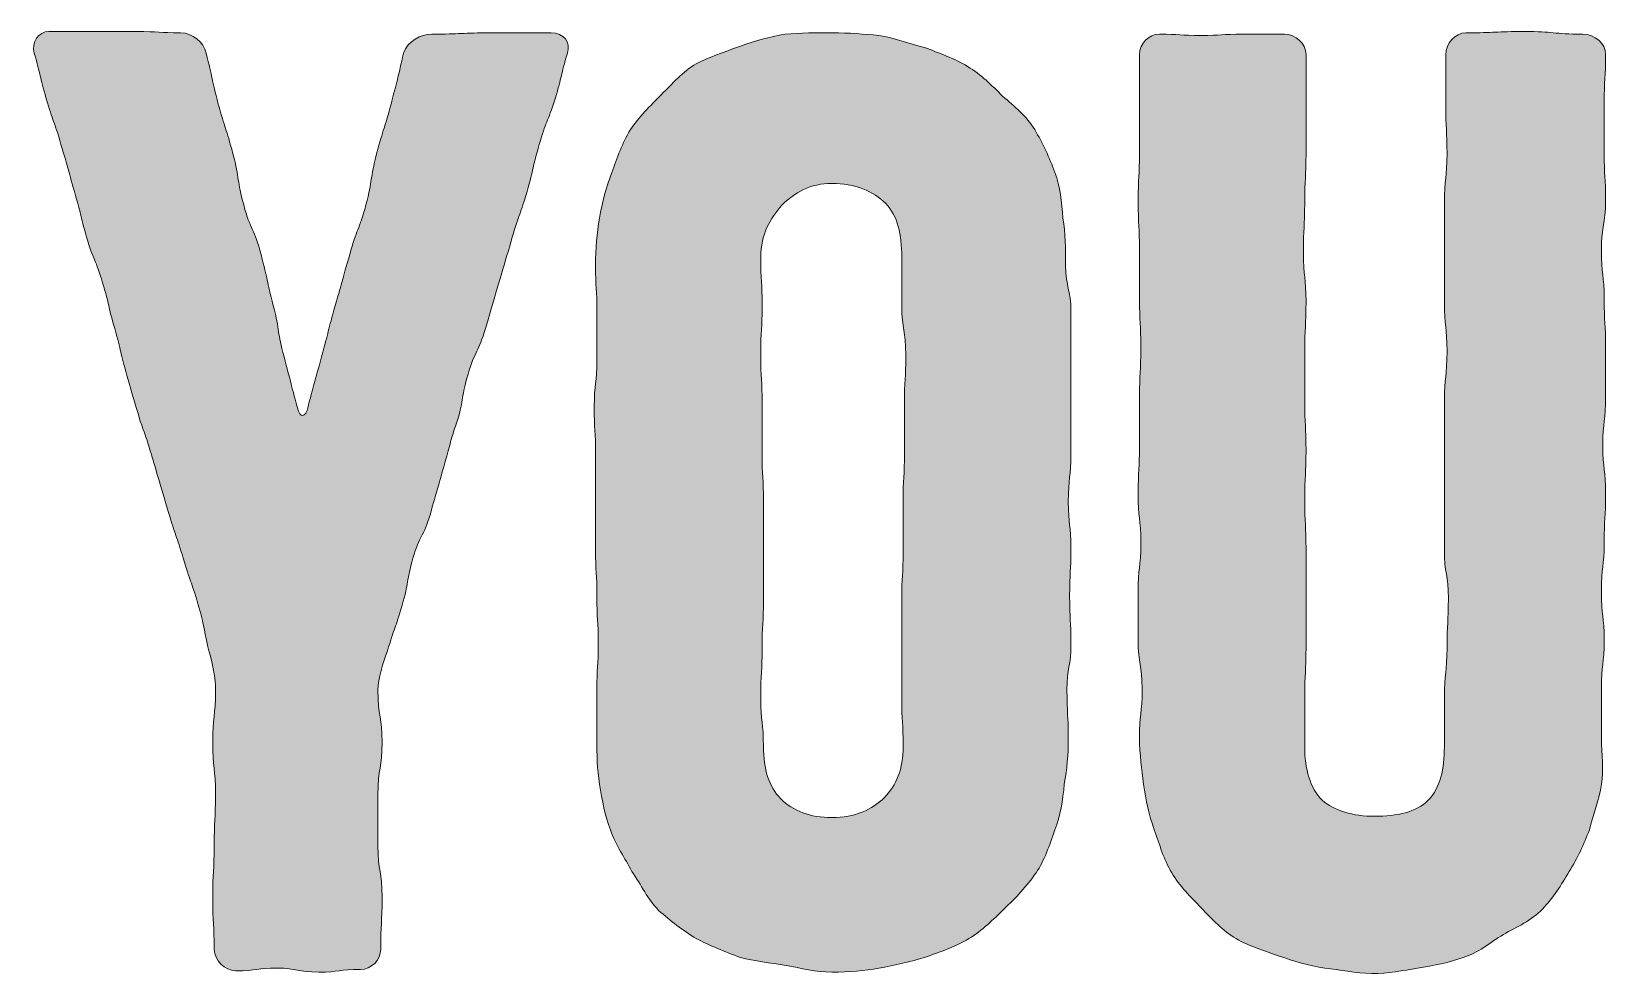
# Model space of a CAD drawing. Header units: inches. Extents: x 217 to 864, y -1016 to -62.
# Drawn here: x 217.8 to 383, y -898.3 to -799.5 of the extents above; entities that cross this region are included whole.
import ezdxf

# ---------------------------------------------------------------- set-up
doc = ezdxf.new("R2010")
doc.units = ezdxf.units.IN
doc.header["$MEASUREMENT"] = 0
doc.layers.add('Layer 1', color=7, linetype='Continuous')

# ---------------------------------------------------------------- blocks, each defined once
blk = doc.blocks.new('block 2')
at = {"layer": 'Layer 1', "true_color": 0x040404}
h = blk.add_hatch(color=18, dxfattribs=at)
h.dxf.hatch_style = 2
edge = h.paths.add_edge_path()
edge.add_spline(control_points=[(272.32, -799.62), (269.22, -799.62), (269.22, -799.62), (266.12, -799.62), (262.87, -799.62), (262.87, -799.76), (259.77, -799.76), (258.64, -799.76), (257.23, -800.47), (256.81, -801.74), (256.25, -804.27), (256.25, -804.27), (255.54, -806.95), (254.84, -809.63), (254.7, -809.63), (253.99, -812.31), (253.29, -814.99), (253.57, -814.99), (252.87, -817.67), (252.16, -820.34), (251.88, -820.2), (251.17, -822.88), (250.33, -825.56), (250.47, -825.56), (249.62, -828.24), (248.92, -830.92), (248.92, -830.92), (248.21, -833.6), (247.51, -836.13), (247.51, -836.13), (246.8, -838.81), (246.52, -840.08), (245.96, -840.08), (245.67, -838.95), (244.97, -836.27), (244.97, -836.27), (244.27, -833.6), (243.56, -831.06), (243.84, -830.92), (243.14, -828.24), (242.43, -825.56), (242.57, -825.56), (241.87, -822.88), (241.16, -820.2), (240.74, -820.34), (240.04, -817.67), (239.33, -815.13), (239.61, -814.99), (238.91, -812.31), (238.2, -809.63), (238.06, -809.63), (237.36, -807.09), (236.65, -804.41), (236.79, -804.41), (236.09, -801.74), (235.81, -800.61), (234.68, -799.62), (233.41, -799.62), (231.15, -799.62), (231.15, -799.48), (228.76, -799.48), (226.5, -799.48), (226.5, -799.48), (224.25, -799.48), (221.85, -799.48), (221.85, -799.48), (219.6, -799.48), (218.47, -799.48), (217.76, -800.61), (218.05, -801.74), (218.75, -804.13), (218.61, -804.13), (219.31, -806.53), (220.02, -808.93), (220.16, -808.93), (220.86, -811.32), (221.57, -813.72), (221.57, -813.86), (222.27, -816.26), (222.98, -818.65), (222.84, -818.65), (223.54, -821.05), (224.25, -823.45), (224.53, -823.45), (225.23, -825.84), (225.94, -828.24), (225.8, -828.24), (226.5, -830.64), (227.21, -833.03), (227.07, -833.17), (227.77, -835.57), (228.48, -837.97), (228.48, -837.97), (229.18, -840.36), (230.03, -842.76), (230.03, -842.76), (230.73, -845.16), (231.44, -847.55), (231.44, -847.55), (232.14, -849.95), (232.85, -852.35), (232.99, -852.35), (233.69, -854.74), (234.4, -857.14), (234.54, -857.14), (235.24, -859.54), (235.95, -861.93), (235.81, -862.07), (236.37, -864.47), (236.79, -865.6), (237.08, -867.43), (237.08, -868.56), (237.08, -871.38), (236.79, -871.38), (236.79, -874.06), (236.79, -876.73), (237.08, -876.73), (237.08, -879.55), (237.08, -882.23), (236.94, -882.23), (236.94, -884.91), (236.94, -887.59), (236.79, -887.59), (236.79, -890.41), (236.79, -893.09), (236.94, -893.09), (236.94, -895.77), (236.94, -896.89), (238.06, -898.02), (239.19, -898.02), (241.45, -898.02), (241.45, -897.74), (243.56, -897.74), (245.67, -897.74), (245.67, -898.16), (247.93, -898.16), (250.05, -898.16), (250.05, -897.88), (252.3, -897.88), (253.43, -897.88), (254.42, -896.89), (254.42, -895.77), (254.42, -893.09), (254.56, -893.09), (254.56, -890.27), (254.56, -887.59), (254.13, -887.59), (254.13, -884.91), (254.13, -882.23), (254.13, -882.23), (254.13, -879.55), (254.13, -876.73), (254.56, -876.73), (254.56, -874.06), (254.56, -871.38), (254.13, -871.38), (254.13, -868.56), (254.13, -867.43), (254.7, -865.6), (255.12, -864.47), (255.83, -862.07), (255.97, -862.07), (256.67, -859.68), (257.38, -857.28), (257.09, -857.14), (257.8, -854.74), (258.5, -852.35), (258.93, -852.49), (259.63, -850.09), (260.34, -847.55), (260.34, -847.55), (261.04, -845.16), (261.75, -842.76), (261.6, -842.76), (262.45, -840.36), (263.16, -837.97), (262.87, -837.82), (263.58, -835.43), (264.28, -833.03), (264.71, -833.03), (265.41, -830.64), (266.12, -828.24), (266.12, -828.24), (266.82, -825.84), (267.53, -823.45), (267.53, -823.45), (268.23, -821.05), (268.94, -818.65), (269.08, -818.65), (269.78, -816.26), (270.49, -813.86), (270.35, -813.72), (271.05, -811.32), (271.76, -808.93), (271.9, -809.07), (272.74, -806.53), (273.45, -804.13), (273.31, -804.13), (274.01, -801.74), (274.43, -800.61), (273.59, -799.62), (272.32, -799.62)], knot_values=[0, 0, 0, 0, 1, 1, 1, 2, 2, 2, 3, 3, 3, 4, 4, 4, 5, 5, 5, 6, 6, 6, 7, 7, 7, 8, 8, 8, 9, 9, 9, 10, 10, 10, 11, 11, 11, 12, 12, 12, 13, 13, 13, 14, 14, 14, 15, 15, 15, 16, 16, 16, 17, 17, 17, 18, 18, 18, 19, 19, 19, 20, 20, 20, 21, 21, 21, 22, 22, 22, 23, 23, 23, 24, 24, 24, 25, 25, 25, 26, 26, 26, 27, 27, 27, 28, 28, 28, 29, 29, 29, 30, 30, 30, 31, 31, 31, 32, 32, 32, 33, 33, 33, 34, 34, 34, 35, 35, 35, 36, 36, 36, 37, 37, 37, 38, 38, 38, 39, 39, 39, 40, 40, 40, 41, 41, 41, 42, 42, 42, 43, 43, 43, 44, 44, 44, 45, 45, 45, 46, 46, 46, 47, 47, 47, 48, 48, 48, 49, 49, 49, 50, 50, 50, 51, 51, 51, 52, 52, 52, 53, 53, 53, 54, 54, 54, 55, 55, 55, 56, 56, 56, 57, 57, 57, 58, 58, 58, 59, 59, 59, 60, 60, 60, 61, 61, 61, 62, 62, 62, 63, 63, 63, 64, 64, 64, 65, 65, 65, 66, 66, 66, 67, 67, 67, 67], degree=3, periodic=1)
h = blk.add_hatch(color=18, dxfattribs=at)
h.dxf.hatch_style = 2
edge = h.paths.add_edge_path()
edge.add_spline(control_points=[(326.02, -819.08), (325.88, -817.38), (325.74, -815.69), (325.18, -814.28), (324.62, -812.73), (323.91, -811.18), (323.06, -809.77), (322.22, -808.36), (320.95, -807.37), (319.68, -806.25), (318.55, -805.12), (317.43, -803.99), (316.02, -803.15), (314.61, -802.3), (313.06, -801.74), (311.5, -801.17), (309.95, -800.75), (308.4, -800.19), (306.71, -799.9), (305.16, -799.76), (303.61, -799.62), (301.78, -799.62), (300.09, -799.62), (298.53, -799.62), (296.84, -799.76), (295.29, -800.04), (293.6, -800.47), (292.19, -801.03), (290.5, -801.6), (288.95, -802.16), (287.54, -802.86), (286.13, -803.71), (285, -804.98), (283.87, -806.11), (282.75, -807.23), (281.48, -808.5), (280.63, -809.77), (279.79, -811.18), (279.22, -812.73), (278.66, -814.28), (278.09, -815.83), (277.67, -817.38), (277.39, -819.08), (277.11, -820.63), (276.97, -822.32), (276.97, -824.01), (276.97, -826.41), (277.11, -826.41), (277.11, -828.94), (277.11, -831.48), (277.11, -831.48), (277.11, -833.88), (277.11, -836.42), (276.83, -836.42), (276.83, -838.81), (276.83, -841.35), (276.97, -841.35), (276.97, -843.89), (276.97, -846.28), (276.97, -846.28), (276.97, -848.82), (276.97, -851.22), (276.97, -851.22), (276.97, -853.75), (276.97, -856.29), (277.11, -856.29), (277.11, -858.69), (277.11, -861.23), (277.25, -861.23), (277.25, -863.62), (277.25, -866.16), (277.11, -866.16), (277.11, -868.56), (277.11, -871.1), (277.11, -871.1), (277.11, -873.63), (277.11, -875.32), (277.11, -876.88), (277.39, -878.43), (277.67, -880.12), (277.95, -881.81), (278.52, -883.22), (279.08, -884.91), (280.07, -886.18), (280.77, -887.59), (281.76, -889), (282.46, -890.55), (283.59, -891.68), (284.86, -892.8), (286.13, -893.79), (287.54, -894.64), (288.95, -895.34), (290.5, -896.05), (292.19, -896.61), (293.6, -897.03), (295.29, -897.17), (296.98, -897.46), (298.53, -897.74), (300.09, -898.16), (301.78, -898.16), (303.61, -898.16), (305.16, -898.02), (306.71, -897.74), (308.4, -897.46), (310.1, -897.03), (311.5, -896.61), (313.2, -896.05), (314.75, -895.48), (316.16, -894.64), (317.57, -893.79), (318.7, -892.66), (319.82, -891.54), (321.09, -890.41), (322.22, -889.14), (323.21, -887.73), (324.05, -886.46), (324.62, -884.91), (325.18, -883.22), (325.74, -881.81), (326.02, -880.12), (326.17, -878.43), (326.45, -876.88), (326.59, -875.32), (326.59, -873.63), (326.59, -871.1), (326.45, -871.1), (326.45, -868.56), (326.45, -866.16), (326.87, -866.16), (326.87, -863.62), (326.87, -861.23), (326.73, -861.23), (326.73, -858.69), (326.73, -856.15), (326.87, -856.15), (326.87, -853.75), (326.87, -851.22), (326.59, -851.22), (326.59, -848.82), (326.59, -846.28), (326.87, -846.28), (326.87, -843.75), (326.87, -841.35), (326.87, -841.35), (326.87, -838.81), (326.87, -836.42), (326.87, -836.42), (326.87, -833.88), (326.87, -831.48), (326.87, -831.48), (326.87, -828.94), (326.87, -826.41), (326.31, -826.41), (326.31, -824.01), (326.31, -822.32), (326.31, -820.63), (326.02, -819.08)], knot_values=[0, 0, 0, 0, 1, 1, 1, 2, 2, 2, 3, 3, 3, 4, 4, 4, 5, 5, 5, 6, 6, 6, 7, 7, 7, 8, 8, 8, 9, 9, 9, 10, 10, 10, 11, 11, 11, 12, 12, 12, 13, 13, 13, 14, 14, 14, 15, 15, 15, 16, 16, 16, 17, 17, 17, 18, 18, 18, 19, 19, 19, 20, 20, 20, 21, 21, 21, 22, 22, 22, 23, 23, 23, 24, 24, 24, 25, 25, 25, 26, 26, 26, 27, 27, 27, 28, 28, 28, 29, 29, 29, 30, 30, 30, 31, 31, 31, 32, 32, 32, 33, 33, 33, 34, 34, 34, 35, 35, 35, 36, 36, 36, 37, 37, 37, 38, 38, 38, 39, 39, 39, 40, 40, 40, 41, 41, 41, 42, 42, 42, 43, 43, 43, 44, 44, 44, 45, 45, 45, 46, 46, 46, 47, 47, 47, 48, 48, 48, 49, 49, 49, 50, 50, 50, 51, 51, 51, 52, 52, 52, 52], degree=3, periodic=1)
edge = h.paths.add_edge_path()
edge.add_spline(control_points=[(309.39, -838.53), (309.39, -841.07), (309.39, -841.07), (309.39, -843.61), (309.39, -846.28), (309.25, -846.28), (309.25, -848.82), (309.25, -851.36), (309.25, -851.36), (309.25, -853.9), (309.25, -856.58), (309.11, -856.58), (309.11, -859.11), (309.11, -861.65), (309.11, -861.65), (309.11, -864.19), (309.11, -866.87), (309.11, -866.87), (309.11, -869.4), (309.11, -871.94), (309.25, -871.94), (309.25, -874.48), (309.25, -876.88), (308.54, -878.57), (307.28, -879.84), (306.01, -881.1), (304.17, -881.95), (301.78, -881.95), (299.52, -881.95), (297.69, -881.24), (296.42, -879.98), (295.15, -878.71), (294.59, -876.88), (294.59, -874.48), (294.59, -871.94), (294.31, -871.94), (294.31, -869.4), (294.31, -866.72), (294.45, -866.72), (294.45, -864.19), (294.45, -861.65), (294.59, -861.65), (294.59, -858.97), (294.59, -856.43), (294.59, -856.43), (294.59, -853.9), (294.59, -851.36), (294.59, -851.36), (294.59, -848.82), (294.59, -846.28), (294.45, -846.28), (294.45, -843.61), (294.45, -841.07), (294.45, -841.07), (294.45, -838.53), (294.45, -835.99), (294.31, -835.99), (294.31, -833.31), (294.31, -830.78), (294.45, -830.78), (294.45, -828.24), (294.45, -825.7), (294.31, -825.7), (294.31, -823.16), (294.31, -820.77), (295.29, -819.08), (296.56, -817.67), (297.83, -816.4), (299.52, -815.41), (301.78, -815.41), (304.17, -815.41), (306.15, -816.26), (307.42, -817.53), (308.69, -818.79), (309.11, -820.77), (309.11, -823.16), (309.11, -825.7), (309.11, -825.7), (309.11, -828.24), (309.11, -830.78), (309.53, -830.78), (309.53, -833.46), (309.53, -835.99), (309.39, -835.99), (309.39, -838.53)], knot_values=[0, 0, 0, 0, 1, 1, 1, 2, 2, 2, 3, 3, 3, 4, 4, 4, 5, 5, 5, 6, 6, 6, 7, 7, 7, 8, 8, 8, 9, 9, 9, 10, 10, 10, 11, 11, 11, 12, 12, 12, 13, 13, 13, 14, 14, 14, 15, 15, 15, 16, 16, 16, 17, 17, 17, 18, 18, 18, 19, 19, 19, 20, 20, 20, 21, 21, 21, 22, 22, 22, 23, 23, 23, 24, 24, 24, 25, 25, 25, 26, 26, 26, 27, 27, 27, 28, 28, 28, 28], degree=3, periodic=1)
h = blk.add_hatch(color=18, dxfattribs=at)
h.dxf.hatch_style = 2
edge = h.paths.add_edge_path()
edge.add_spline(control_points=[(382.98, -801.88), (382.98, -800.75), (381.85, -799.76), (380.58, -799.76), (377.48, -799.76), (377.48, -799.48), (374.52, -799.48), (371.42, -799.48), (371.42, -799.62), (368.31, -799.62), (367.19, -799.62), (366.2, -800.75), (366.2, -801.88), (366.2, -804.56), (366.2, -804.56), (366.2, -807.09), (366.2, -809.77), (366.34, -809.77), (366.34, -812.31), (366.34, -814.85), (366.06, -814.85), (366.06, -817.53), (366.06, -820.06), (366.06, -820.06), (366.06, -822.74), (366.06, -825.28), (366.06, -825.28), (366.06, -827.82), (366.06, -830.49), (366.34, -830.49), (366.34, -833.03), (366.34, -835.71), (366.06, -835.71), (366.06, -838.25), (366.06, -840.79), (366.06, -840.79), (366.06, -843.46), (366.06, -846), (366.06, -846), (366.06, -848.68), (366.06, -851.22), (366.06, -851.22), (366.06, -853.75), (366.06, -856.43), (366.48, -856.43), (366.48, -858.97), (366.48, -861.51), (366.34, -861.51), (366.34, -864.19), (366.34, -866.72), (366.06, -866.72), (366.06, -869.4), (366.06, -871.94), (366.06, -871.94), (366.06, -874.48), (366.06, -876.88), (365.63, -878.85), (364.37, -880.12), (363.1, -881.39), (361.12, -881.81), (358.73, -881.81), (356.47, -881.81), (354.5, -881.24), (353.23, -880.12), (351.96, -878.85), (351.4, -876.88), (351.4, -874.48), (351.4, -871.94), (351.4, -871.94), (351.4, -869.26), (351.4, -866.72), (351.54, -866.72), (351.54, -864.05), (351.54, -861.51), (351.54, -861.51), (351.54, -858.97), (351.54, -856.29), (351.54, -856.29), (351.54, -853.75), (351.54, -851.22), (351.4, -851.22), (351.4, -848.54), (351.4, -846), (351.54, -846), (351.54, -843.46), (351.54, -840.79), (351.4, -840.79), (351.4, -838.25), (351.4, -835.57), (351.4, -835.57), (351.4, -833.03), (351.4, -830.49), (351.54, -830.49), (351.54, -827.82), (351.54, -825.28), (351.26, -825.28), (351.26, -822.6), (351.26, -820.06), (351.4, -820.06), (351.4, -817.53), (351.4, -814.85), (351.54, -814.85), (351.54, -812.31), (351.54, -809.63), (351.54, -809.63), (351.54, -807.09), (351.54, -804.56), (351.54, -804.56), (351.54, -801.88), (351.54, -800.75), (350.41, -799.76), (349.28, -799.76), (347.03, -799.76), (347.03, -799.76), (344.91, -799.76), (342.66, -799.76), (342.66, -799.9), (340.54, -799.9), (338.29, -799.9), (338.29, -799.76), (336.17, -799.76), (335.04, -799.76), (334.06, -800.75), (334.06, -801.88), (334.06, -804.41), (334.06, -804.41), (334.06, -807.09), (334.06, -809.63), (334.06, -809.63), (334.06, -812.17), (334.06, -814.71), (333.92, -814.71), (333.92, -817.24), (333.92, -819.92), (334.06, -819.92), (334.06, -822.46), (334.06, -825), (334.06, -825), (334.06, -827.53), (334.06, -830.07), (334.2, -830.07), (334.2, -832.61), (334.2, -835.29), (334.06, -835.29), (334.06, -837.82), (334.06, -840.36), (334.06, -840.36), (334.06, -842.9), (334.06, -845.44), (333.92, -845.44), (333.92, -847.98), (333.92, -850.51), (334.2, -850.51), (334.2, -853.19), (334.2, -855.73), (333.92, -855.73), (333.92, -858.27), (333.92, -860.8), (333.92, -860.8), (333.92, -863.34), (333.92, -865.88), (334.34, -865.88), (334.34, -868.42), (334.34, -871.1), (334.06, -871.1), (334.06, -873.63), (334.06, -875.32), (334.34, -876.88), (334.48, -878.43), (334.76, -880.12), (335.04, -881.67), (335.61, -883.22), (336.17, -884.77), (336.6, -886.32), (337.44, -887.73), (338.29, -889.14), (339.41, -890.27), (340.54, -891.4), (341.67, -892.66), (342.8, -893.79), (344.21, -894.64), (345.62, -895.48), (347.17, -895.91), (348.72, -896.47), (350.27, -897.03), (351.82, -897.46), (353.51, -897.74), (355.06, -897.88), (356.75, -898.3), (358.45, -898.3), (360.14, -898.3), (361.69, -898.02), (363.24, -897.74), (364.93, -897.46), (366.62, -897.17), (368.03, -896.61), (369.58, -896.19), (370.85, -895.06), (372.26, -894.21), (373.67, -893.37), (375.22, -892.8), (376.35, -891.54), (377.48, -890.41), (378.32, -889), (379.17, -887.59), (380.02, -886.18), (380.72, -884.77), (381.28, -883.22), (381.71, -881.67), (382.27, -880.12), (382.55, -878.43), (382.83, -876.88), (382.55, -875.32), (382.55, -873.63), (382.55, -871.1), (382.55, -871.1), (382.55, -868.42), (382.55, -865.88), (382.83, -865.88), (382.83, -863.34), (382.83, -860.8), (382.55, -860.8), (382.55, -858.27), (382.55, -855.59), (382.83, -855.59), (382.83, -853.19), (382.83, -850.51), (382.98, -850.51), (382.98, -847.98), (382.98, -845.44), (382.69, -845.44), (382.69, -842.9), (382.69, -840.36), (382.98, -840.36), (382.98, -837.68), (382.98, -835.15), (382.98, -835.15), (382.98, -832.61), (382.98, -830.07), (382.83, -830.07), (382.83, -827.53), (382.83, -825), (382.55, -825), (382.55, -822.32), (382.55, -819.78), (382.98, -819.78), (382.98, -817.24), (382.98, -814.71), (382.83, -814.71), (382.83, -812.17), (382.83, -809.63), (382.83, -809.63), (382.83, -807.09), (382.83, -804.41), (382.98, -804.41), (382.98, -801.88)], knot_values=[0, 0, 0, 0, 1, 1, 1, 2, 2, 2, 3, 3, 3, 4, 4, 4, 5, 5, 5, 6, 6, 6, 7, 7, 7, 8, 8, 8, 9, 9, 9, 10, 10, 10, 11, 11, 11, 12, 12, 12, 13, 13, 13, 14, 14, 14, 15, 15, 15, 16, 16, 16, 17, 17, 17, 18, 18, 18, 19, 19, 19, 20, 20, 20, 21, 21, 21, 22, 22, 22, 23, 23, 23, 24, 24, 24, 25, 25, 25, 26, 26, 26, 27, 27, 27, 28, 28, 28, 29, 29, 29, 30, 30, 30, 31, 31, 31, 32, 32, 32, 33, 33, 33, 34, 34, 34, 35, 35, 35, 36, 36, 36, 37, 37, 37, 38, 38, 38, 39, 39, 39, 40, 40, 40, 41, 41, 41, 42, 42, 42, 43, 43, 43, 44, 44, 44, 45, 45, 45, 46, 46, 46, 47, 47, 47, 48, 48, 48, 49, 49, 49, 50, 50, 50, 51, 51, 51, 52, 52, 52, 53, 53, 53, 54, 54, 54, 55, 55, 55, 56, 56, 56, 57, 57, 57, 58, 58, 58, 59, 59, 59, 60, 60, 60, 61, 61, 61, 62, 62, 62, 63, 63, 63, 64, 64, 64, 65, 65, 65, 66, 66, 66, 67, 67, 67, 68, 68, 68, 69, 69, 69, 70, 70, 70, 71, 71, 71, 72, 72, 72, 73, 73, 73, 74, 74, 74, 75, 75, 75, 76, 76, 76, 77, 77, 77, 78, 78, 78, 79, 79, 79, 80, 80, 80, 81, 81, 81, 82, 82, 82, 83, 83, 83, 84, 84, 84, 85, 85, 85, 85], degree=3, periodic=1)
at = {"layer": 'Layer 1', "lineweight": 0}
for points, knots in [([(272.32, -799.62), (269.22, -799.62), (269.22, -799.62), (266.12, -799.62), (262.87, -799.62), (262.87, -799.76), (259.77, -799.76), (258.64, -799.76), (257.23, -800.47), (256.81, -801.74), (256.25, -804.27), (256.25, -804.27), (255.54, -806.95), (254.84, -809.63), (254.7, -809.63), (253.99, -812.31), (253.29, -814.99), (253.57, -814.99), (252.87, -817.67), (252.16, -820.34), (251.88, -820.2), (251.17, -822.88), (250.33, -825.56), (250.47, -825.56), (249.62, -828.24), (248.92, -830.92), (248.92, -830.92), (248.21, -833.6), (247.51, -836.13), (247.51, -836.13), (246.8, -838.81), (246.52, -840.08), (245.96, -840.08), (245.67, -838.95), (244.97, -836.27), (244.97, -836.27), (244.27, -833.6), (243.56, -831.06), (243.84, -830.92), (243.14, -828.24), (242.43, -825.56), (242.57, -825.56), (241.87, -822.88), (241.16, -820.2), (240.74, -820.34), (240.04, -817.67), (239.33, -815.13), (239.61, -814.99), (238.91, -812.31), (238.2, -809.63), (238.06, -809.63), (237.36, -807.09), (236.65, -804.41), (236.79, -804.41), (236.09, -801.74), (235.81, -800.61), (234.68, -799.62), (233.41, -799.62), (231.15, -799.62), (231.15, -799.48), (228.76, -799.48), (226.5, -799.48), (226.5, -799.48), (224.25, -799.48), (221.85, -799.48), (221.85, -799.48), (219.6, -799.48), (218.47, -799.48), (217.76, -800.61), (218.05, -801.74), (218.75, -804.13), (218.61, -804.13), (219.31, -806.53), (220.02, -808.93), (220.16, -808.93), (220.86, -811.32), (221.57, -813.72), (221.57, -813.86), (222.27, -816.26), (222.98, -818.65), (222.84, -818.65), (223.54, -821.05), (224.25, -823.45), (224.53, -823.45), (225.23, -825.84), (225.94, -828.24), (225.8, -828.24), (226.5, -830.64), (227.21, -833.03), (227.07, -833.17), (227.77, -835.57), (228.48, -837.97), (228.48, -837.97), (229.18, -840.36), (230.03, -842.76), (230.03, -842.76), (230.73, -845.16), (231.44, -847.55), (231.44, -847.55), (232.14, -849.95), (232.85, -852.35), (232.99, -852.35), (233.69, -854.74), (234.4, -857.14), (234.54, -857.14), (235.24, -859.54), (235.95, -861.93), (235.81, -862.07), (236.37, -864.47), (236.79, -865.6), (237.08, -867.43), (237.08, -868.56), (237.08, -871.38), (236.79, -871.38), (236.79, -874.06), (236.79, -876.73), (237.08, -876.73), (237.08, -879.55), (237.08, -882.23), (236.94, -882.23), (236.94, -884.91), (236.94, -887.59), (236.79, -887.59), (236.79, -890.41), (236.79, -893.09), (236.94, -893.09), (236.94, -895.77), (236.94, -896.89), (238.06, -898.02), (239.19, -898.02), (241.45, -898.02), (241.45, -897.74), (243.56, -897.74), (245.67, -897.74), (245.67, -898.16), (247.93, -898.16), (250.05, -898.16), (250.05, -897.88), (252.3, -897.88), (253.43, -897.88), (254.42, -896.89), (254.42, -895.77), (254.42, -893.09), (254.56, -893.09), (254.56, -890.27), (254.56, -887.59), (254.13, -887.59), (254.13, -884.91), (254.13, -882.23), (254.13, -882.23), (254.13, -879.55), (254.13, -876.73), (254.56, -876.73), (254.56, -874.06), (254.56, -871.38), (254.13, -871.38), (254.13, -868.56), (254.13, -867.43), (254.7, -865.6), (255.12, -864.47), (255.83, -862.07), (255.97, -862.07), (256.67, -859.68), (257.38, -857.28), (257.09, -857.14), (257.8, -854.74), (258.5, -852.35), (258.93, -852.49), (259.63, -850.09), (260.34, -847.55), (260.34, -847.55), (261.04, -845.16), (261.75, -842.76), (261.6, -842.76), (262.45, -840.36), (263.16, -837.97), (262.87, -837.82), (263.58, -835.43), (264.28, -833.03), (264.71, -833.03), (265.41, -830.64), (266.12, -828.24), (266.12, -828.24), (266.82, -825.84), (267.53, -823.45), (267.53, -823.45), (268.23, -821.05), (268.94, -818.65), (269.08, -818.65), (269.78, -816.26), (270.49, -813.86), (270.35, -813.72), (271.05, -811.32), (271.76, -808.93), (271.9, -809.07), (272.74, -806.53), (273.45, -804.13), (273.31, -804.13), (274.01, -801.74), (274.43, -800.61), (273.59, -799.62), (272.32, -799.62)], [0, 0, 0, 0, 1, 1, 1, 2, 2, 2, 3, 3, 3, 4, 4, 4, 5, 5, 5, 6, 6, 6, 7, 7, 7, 8, 8, 8, 9, 9, 9, 10, 10, 10, 11, 11, 11, 12, 12, 12, 13, 13, 13, 14, 14, 14, 15, 15, 15, 16, 16, 16, 17, 17, 17, 18, 18, 18, 19, 19, 19, 20, 20, 20, 21, 21, 21, 22, 22, 22, 23, 23, 23, 24, 24, 24, 25, 25, 25, 26, 26, 26, 27, 27, 27, 28, 28, 28, 29, 29, 29, 30, 30, 30, 31, 31, 31, 32, 32, 32, 33, 33, 33, 34, 34, 34, 35, 35, 35, 36, 36, 36, 37, 37, 37, 38, 38, 38, 39, 39, 39, 40, 40, 40, 41, 41, 41, 42, 42, 42, 43, 43, 43, 44, 44, 44, 45, 45, 45, 46, 46, 46, 47, 47, 47, 48, 48, 48, 49, 49, 49, 50, 50, 50, 51, 51, 51, 52, 52, 52, 53, 53, 53, 54, 54, 54, 55, 55, 55, 56, 56, 56, 57, 57, 57, 58, 58, 58, 59, 59, 59, 60, 60, 60, 61, 61, 61, 62, 62, 62, 63, 63, 63, 64, 64, 64, 65, 65, 65, 66, 66, 66, 67, 67, 67, 67]), ([(326.02, -819.08), (325.88, -817.38), (325.74, -815.69), (325.18, -814.28), (324.62, -812.73), (323.91, -811.18), (323.06, -809.77), (322.22, -808.36), (320.95, -807.37), (319.68, -806.25), (318.55, -805.12), (317.43, -803.99), (316.02, -803.15), (314.61, -802.3), (313.06, -801.74), (311.5, -801.17), (309.95, -800.75), (308.4, -800.19), (306.71, -799.9), (305.16, -799.76), (303.61, -799.62), (301.78, -799.62), (300.09, -799.62), (298.53, -799.62), (296.84, -799.76), (295.29, -800.04), (293.6, -800.47), (292.19, -801.03), (290.5, -801.6), (288.95, -802.16), (287.54, -802.86), (286.13, -803.71), (285, -804.98), (283.87, -806.11), (282.75, -807.23), (281.48, -808.5), (280.63, -809.77), (279.79, -811.18), (279.22, -812.73), (278.66, -814.28), (278.09, -815.83), (277.67, -817.38), (277.39, -819.08), (277.11, -820.63), (276.97, -822.32), (276.97, -824.01), (276.97, -826.41), (277.11, -826.41), (277.11, -828.94), (277.11, -831.48), (277.11, -831.48), (277.11, -833.88), (277.11, -836.42), (276.83, -836.42), (276.83, -838.81), (276.83, -841.35), (276.97, -841.35), (276.97, -843.89), (276.97, -846.28), (276.97, -846.28), (276.97, -848.82), (276.97, -851.22), (276.97, -851.22), (276.97, -853.75), (276.97, -856.29), (277.11, -856.29), (277.11, -858.69), (277.11, -861.23), (277.25, -861.23), (277.25, -863.62), (277.25, -866.16), (277.11, -866.16), (277.11, -868.56), (277.11, -871.1), (277.11, -871.1), (277.11, -873.63), (277.11, -875.32), (277.11, -876.88), (277.39, -878.43), (277.67, -880.12), (277.95, -881.81), (278.52, -883.22), (279.08, -884.91), (280.07, -886.18), (280.77, -887.59), (281.76, -889), (282.46, -890.55), (283.59, -891.68), (284.86, -892.8), (286.13, -893.79), (287.54, -894.64), (288.95, -895.34), (290.5, -896.05), (292.19, -896.61), (293.6, -897.03), (295.29, -897.17), (296.98, -897.46), (298.53, -897.74), (300.09, -898.16), (301.78, -898.16), (303.61, -898.16), (305.16, -898.02), (306.71, -897.74), (308.4, -897.46), (310.1, -897.03), (311.5, -896.61), (313.2, -896.05), (314.75, -895.48), (316.16, -894.64), (317.57, -893.79), (318.7, -892.66), (319.82, -891.54), (321.09, -890.41), (322.22, -889.14), (323.21, -887.73), (324.05, -886.46), (324.62, -884.91), (325.18, -883.22), (325.74, -881.81), (326.02, -880.12), (326.17, -878.43), (326.45, -876.88), (326.59, -875.32), (326.59, -873.63), (326.59, -871.1), (326.45, -871.1), (326.45, -868.56), (326.45, -866.16), (326.87, -866.16), (326.87, -863.62), (326.87, -861.23), (326.73, -861.23), (326.73, -858.69), (326.73, -856.15), (326.87, -856.15), (326.87, -853.75), (326.87, -851.22), (326.59, -851.22), (326.59, -848.82), (326.59, -846.28), (326.87, -846.28), (326.87, -843.75), (326.87, -841.35), (326.87, -841.35), (326.87, -838.81), (326.87, -836.42), (326.87, -836.42), (326.87, -833.88), (326.87, -831.48), (326.87, -831.48), (326.87, -828.94), (326.87, -826.41), (326.31, -826.41), (326.31, -824.01), (326.31, -822.32), (326.31, -820.63), (326.02, -819.08)], [0, 0, 0, 0, 1, 1, 1, 2, 2, 2, 3, 3, 3, 4, 4, 4, 5, 5, 5, 6, 6, 6, 7, 7, 7, 8, 8, 8, 9, 9, 9, 10, 10, 10, 11, 11, 11, 12, 12, 12, 13, 13, 13, 14, 14, 14, 15, 15, 15, 16, 16, 16, 17, 17, 17, 18, 18, 18, 19, 19, 19, 20, 20, 20, 21, 21, 21, 22, 22, 22, 23, 23, 23, 24, 24, 24, 25, 25, 25, 26, 26, 26, 27, 27, 27, 28, 28, 28, 29, 29, 29, 30, 30, 30, 31, 31, 31, 32, 32, 32, 33, 33, 33, 34, 34, 34, 35, 35, 35, 36, 36, 36, 37, 37, 37, 38, 38, 38, 39, 39, 39, 40, 40, 40, 41, 41, 41, 42, 42, 42, 43, 43, 43, 44, 44, 44, 45, 45, 45, 46, 46, 46, 47, 47, 47, 48, 48, 48, 49, 49, 49, 50, 50, 50, 51, 51, 51, 52, 52, 52, 52]), ([(382.98, -801.88), (382.98, -800.75), (381.85, -799.76), (380.58, -799.76), (377.48, -799.76), (377.48, -799.48), (374.52, -799.48), (371.42, -799.48), (371.42, -799.62), (368.31, -799.62), (367.19, -799.62), (366.2, -800.75), (366.2, -801.88), (366.2, -804.56), (366.2, -804.56), (366.2, -807.09), (366.2, -809.77), (366.34, -809.77), (366.34, -812.31), (366.34, -814.85), (366.06, -814.85), (366.06, -817.53), (366.06, -820.06), (366.06, -820.06), (366.06, -822.74), (366.06, -825.28), (366.06, -825.28), (366.06, -827.82), (366.06, -830.49), (366.34, -830.49), (366.34, -833.03), (366.34, -835.71), (366.06, -835.71), (366.06, -838.25), (366.06, -840.79), (366.06, -840.79), (366.06, -843.46), (366.06, -846), (366.06, -846), (366.06, -848.68), (366.06, -851.22), (366.06, -851.22), (366.06, -853.75), (366.06, -856.43), (366.48, -856.43), (366.48, -858.97), (366.48, -861.51), (366.34, -861.51), (366.34, -864.19), (366.34, -866.72), (366.06, -866.72), (366.06, -869.4), (366.06, -871.94), (366.06, -871.94), (366.06, -874.48), (366.06, -876.88), (365.63, -878.85), (364.37, -880.12), (363.1, -881.39), (361.12, -881.81), (358.73, -881.81), (356.47, -881.81), (354.5, -881.24), (353.23, -880.12), (351.96, -878.85), (351.4, -876.88), (351.4, -874.48), (351.4, -871.94), (351.4, -871.94), (351.4, -869.26), (351.4, -866.72), (351.54, -866.72), (351.54, -864.05), (351.54, -861.51), (351.54, -861.51), (351.54, -858.97), (351.54, -856.29), (351.54, -856.29), (351.54, -853.75), (351.54, -851.22), (351.4, -851.22), (351.4, -848.54), (351.4, -846), (351.54, -846), (351.54, -843.46), (351.54, -840.79), (351.4, -840.79), (351.4, -838.25), (351.4, -835.57), (351.4, -835.57), (351.4, -833.03), (351.4, -830.49), (351.54, -830.49), (351.54, -827.82), (351.54, -825.28), (351.26, -825.28), (351.26, -822.6), (351.26, -820.06), (351.4, -820.06), (351.4, -817.53), (351.4, -814.85), (351.54, -814.85), (351.54, -812.31), (351.54, -809.63), (351.54, -809.63), (351.54, -807.09), (351.54, -804.56), (351.54, -804.56), (351.54, -801.88), (351.54, -800.75), (350.41, -799.76), (349.28, -799.76), (347.03, -799.76), (347.03, -799.76), (344.91, -799.76), (342.66, -799.76), (342.66, -799.9), (340.54, -799.9), (338.29, -799.9), (338.29, -799.76), (336.17, -799.76), (335.04, -799.76), (334.06, -800.75), (334.06, -801.88), (334.06, -804.41), (334.06, -804.41), (334.06, -807.09), (334.06, -809.63), (334.06, -809.63), (334.06, -812.17), (334.06, -814.71), (333.92, -814.71), (333.92, -817.24), (333.92, -819.92), (334.06, -819.92), (334.06, -822.46), (334.06, -825), (334.06, -825), (334.06, -827.53), (334.06, -830.07), (334.2, -830.07), (334.2, -832.61), (334.2, -835.29), (334.06, -835.29), (334.06, -837.82), (334.06, -840.36), (334.06, -840.36), (334.06, -842.9), (334.06, -845.44), (333.92, -845.44), (333.92, -847.98), (333.92, -850.51), (334.2, -850.51), (334.2, -853.19), (334.2, -855.73), (333.92, -855.73), (333.92, -858.27), (333.92, -860.8), (333.92, -860.8), (333.92, -863.34), (333.92, -865.88), (334.34, -865.88), (334.34, -868.42), (334.34, -871.1), (334.06, -871.1), (334.06, -873.63), (334.06, -875.32), (334.34, -876.88), (334.48, -878.43), (334.76, -880.12), (335.04, -881.67), (335.61, -883.22), (336.17, -884.77), (336.6, -886.32), (337.44, -887.73), (338.29, -889.14), (339.41, -890.27), (340.54, -891.4), (341.67, -892.66), (342.8, -893.79), (344.21, -894.64), (345.62, -895.48), (347.17, -895.91), (348.72, -896.47), (350.27, -897.03), (351.82, -897.46), (353.51, -897.74), (355.06, -897.88), (356.75, -898.3), (358.45, -898.3), (360.14, -898.3), (361.69, -898.02), (363.24, -897.74), (364.93, -897.46), (366.62, -897.17), (368.03, -896.61), (369.58, -896.19), (370.85, -895.06), (372.26, -894.21), (373.67, -893.37), (375.22, -892.8), (376.35, -891.54), (377.48, -890.41), (378.32, -889), (379.17, -887.59), (380.02, -886.18), (380.72, -884.77), (381.28, -883.22), (381.71, -881.67), (382.27, -880.12), (382.55, -878.43), (382.83, -876.88), (382.55, -875.32), (382.55, -873.63), (382.55, -871.1), (382.55, -871.1), (382.55, -868.42), (382.55, -865.88), (382.83, -865.88), (382.83, -863.34), (382.83, -860.8), (382.55, -860.8), (382.55, -858.27), (382.55, -855.59), (382.83, -855.59), (382.83, -853.19), (382.83, -850.51), (382.98, -850.51), (382.98, -847.98), (382.98, -845.44), (382.69, -845.44), (382.69, -842.9), (382.69, -840.36), (382.98, -840.36), (382.98, -837.68), (382.98, -835.15), (382.98, -835.15), (382.98, -832.61), (382.98, -830.07), (382.83, -830.07), (382.83, -827.53), (382.83, -825), (382.55, -825), (382.55, -822.32), (382.55, -819.78), (382.98, -819.78), (382.98, -817.24), (382.98, -814.71), (382.83, -814.71), (382.83, -812.17), (382.83, -809.63), (382.83, -809.63), (382.83, -807.09), (382.83, -804.41), (382.98, -804.41), (382.98, -801.88)], [0, 0, 0, 0, 1, 1, 1, 2, 2, 2, 3, 3, 3, 4, 4, 4, 5, 5, 5, 6, 6, 6, 7, 7, 7, 8, 8, 8, 9, 9, 9, 10, 10, 10, 11, 11, 11, 12, 12, 12, 13, 13, 13, 14, 14, 14, 15, 15, 15, 16, 16, 16, 17, 17, 17, 18, 18, 18, 19, 19, 19, 20, 20, 20, 21, 21, 21, 22, 22, 22, 23, 23, 23, 24, 24, 24, 25, 25, 25, 26, 26, 26, 27, 27, 27, 28, 28, 28, 29, 29, 29, 30, 30, 30, 31, 31, 31, 32, 32, 32, 33, 33, 33, 34, 34, 34, 35, 35, 35, 36, 36, 36, 37, 37, 37, 38, 38, 38, 39, 39, 39, 40, 40, 40, 41, 41, 41, 42, 42, 42, 43, 43, 43, 44, 44, 44, 45, 45, 45, 46, 46, 46, 47, 47, 47, 48, 48, 48, 49, 49, 49, 50, 50, 50, 51, 51, 51, 52, 52, 52, 53, 53, 53, 54, 54, 54, 55, 55, 55, 56, 56, 56, 57, 57, 57, 58, 58, 58, 59, 59, 59, 60, 60, 60, 61, 61, 61, 62, 62, 62, 63, 63, 63, 64, 64, 64, 65, 65, 65, 66, 66, 66, 67, 67, 67, 68, 68, 68, 69, 69, 69, 70, 70, 70, 71, 71, 71, 72, 72, 72, 73, 73, 73, 74, 74, 74, 75, 75, 75, 76, 76, 76, 77, 77, 77, 78, 78, 78, 79, 79, 79, 80, 80, 80, 81, 81, 81, 82, 82, 82, 83, 83, 83, 84, 84, 84, 85, 85, 85, 85]), ([(309.39, -838.53), (309.39, -841.07), (309.39, -841.07), (309.39, -843.61), (309.39, -846.28), (309.25, -846.28), (309.25, -848.82), (309.25, -851.36), (309.25, -851.36), (309.25, -853.9), (309.25, -856.58), (309.11, -856.58), (309.11, -859.11), (309.11, -861.65), (309.11, -861.65), (309.11, -864.19), (309.11, -866.87), (309.11, -866.87), (309.11, -869.4), (309.11, -871.94), (309.25, -871.94), (309.25, -874.48), (309.25, -876.88), (308.54, -878.57), (307.28, -879.84), (306.01, -881.1), (304.17, -881.95), (301.78, -881.95), (299.52, -881.95), (297.69, -881.24), (296.42, -879.98), (295.15, -878.71), (294.59, -876.88), (294.59, -874.48), (294.59, -871.94), (294.31, -871.94), (294.31, -869.4), (294.31, -866.72), (294.45, -866.72), (294.45, -864.19), (294.45, -861.65), (294.59, -861.65), (294.59, -858.97), (294.59, -856.43), (294.59, -856.43), (294.59, -853.9), (294.59, -851.36), (294.59, -851.36), (294.59, -848.82), (294.59, -846.28), (294.45, -846.28), (294.45, -843.61), (294.45, -841.07), (294.45, -841.07), (294.45, -838.53), (294.45, -835.99), (294.31, -835.99), (294.31, -833.31), (294.31, -830.78), (294.45, -830.78), (294.45, -828.24), (294.45, -825.7), (294.31, -825.7), (294.31, -823.16), (294.31, -820.77), (295.29, -819.08), (296.56, -817.67), (297.83, -816.4), (299.52, -815.41), (301.78, -815.41), (304.17, -815.41), (306.15, -816.26), (307.42, -817.53), (308.69, -818.79), (309.11, -820.77), (309.11, -823.16), (309.11, -825.7), (309.11, -825.7), (309.11, -828.24), (309.11, -830.78), (309.53, -830.78), (309.53, -833.46), (309.53, -835.99), (309.39, -835.99), (309.39, -838.53)], [0, 0, 0, 0, 1, 1, 1, 2, 2, 2, 3, 3, 3, 4, 4, 4, 5, 5, 5, 6, 6, 6, 7, 7, 7, 8, 8, 8, 9, 9, 9, 10, 10, 10, 11, 11, 11, 12, 12, 12, 13, 13, 13, 14, 14, 14, 15, 15, 15, 16, 16, 16, 17, 17, 17, 18, 18, 18, 19, 19, 19, 20, 20, 20, 21, 21, 21, 22, 22, 22, 23, 23, 23, 24, 24, 24, 25, 25, 25, 26, 26, 26, 27, 27, 27, 28, 28, 28, 28])]:
    blk.add_open_spline(points, degree=3, knots=knots, dxfattribs=at)

msp = doc.modelspace()

# ---------------------------------------------------------------- block references
at = {"layer": 'Layer 1'}
msp.add_blockref('block 2', (0, 0), dxfattribs=at)

doc.saveas('drawing.dxf')
